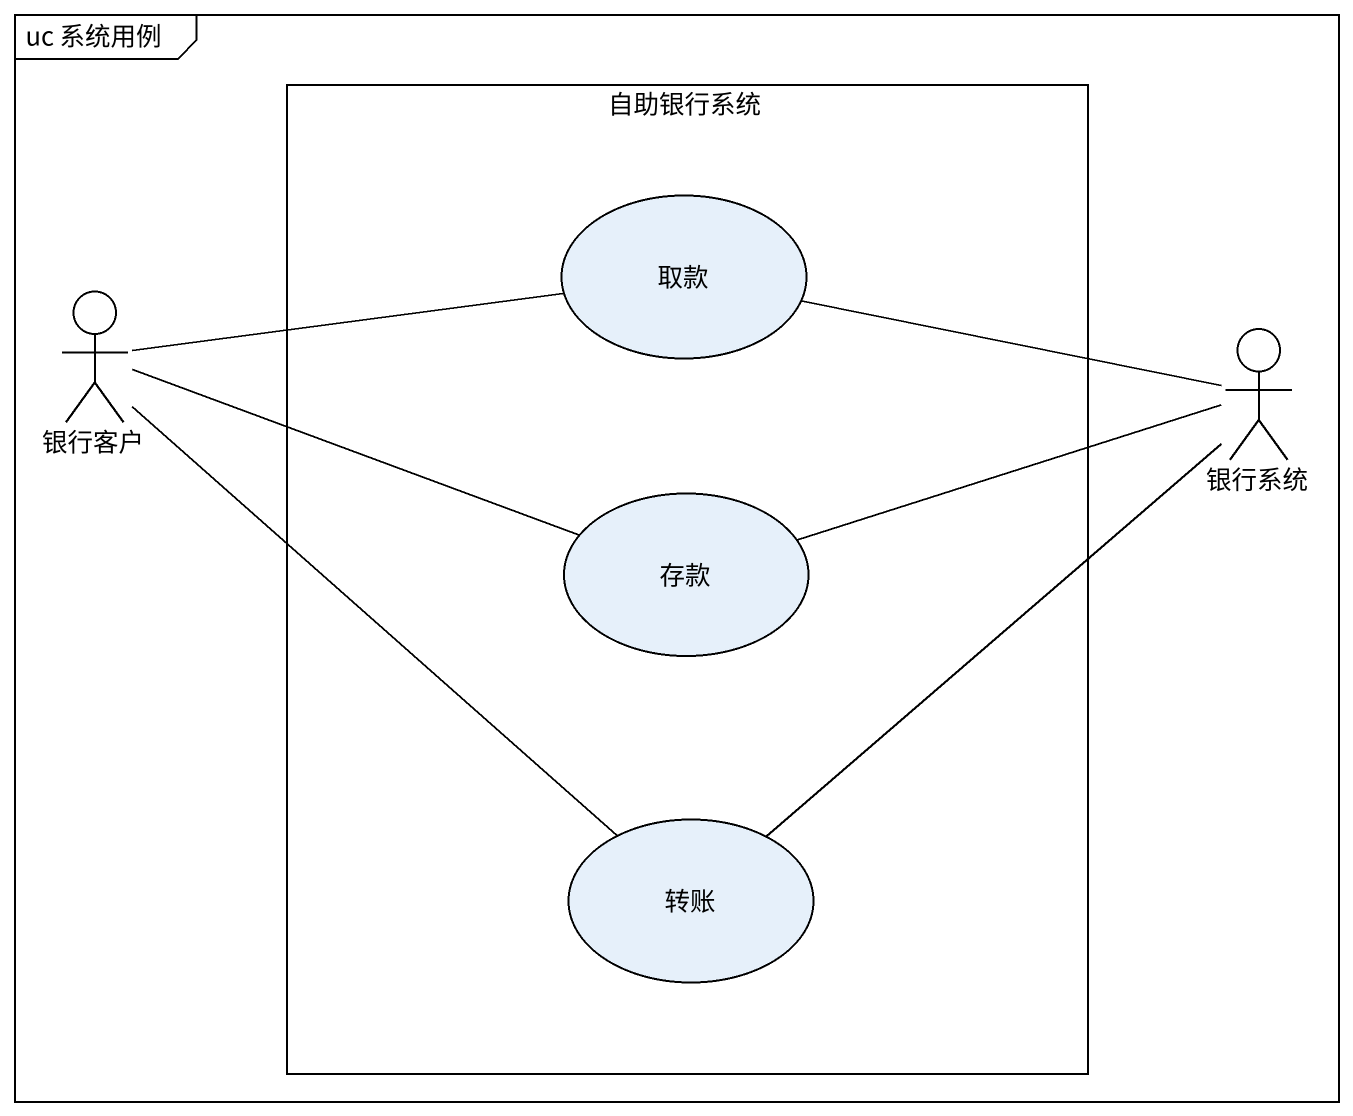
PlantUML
@startuml
mainframe uc 系统用例
rectangle 自助银行系统 {
  usecase 取款
  usecase 存款
  usecase 转账
}
actor 银行客户
actor 银行系统
取款 -right- 银行系统
银行客户 -right- 取款
银行客户 -right- 存款
银行客户 -- 转账
存款 -right- 银行系统
转账 -up- 银行系统
@enduml
